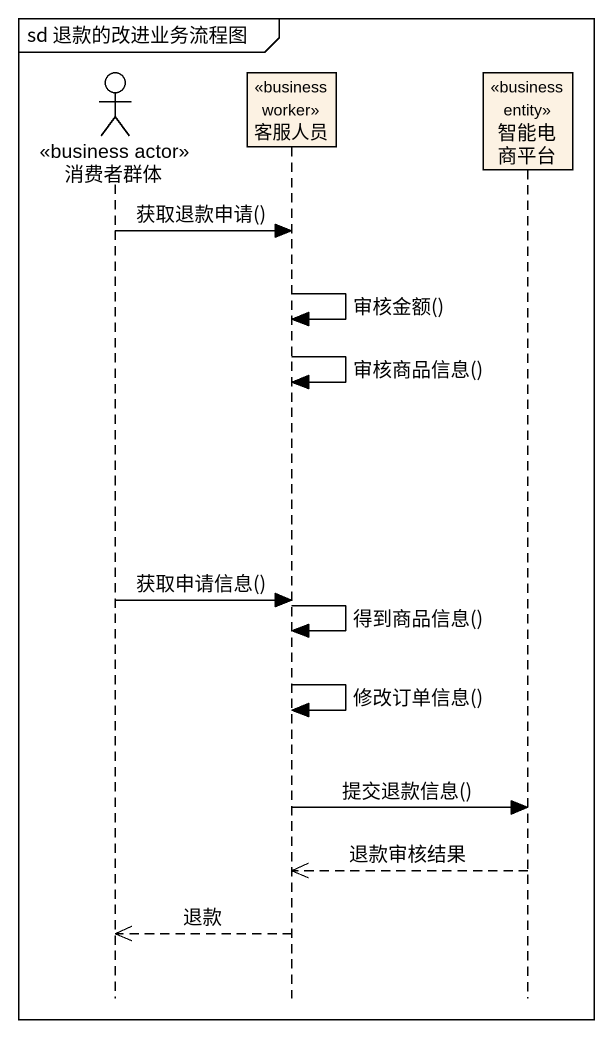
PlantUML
@startuml
mainframe sd 退款的改进业务流程图
hide footbox
actor 消费者群体 <<business actor>>
participant 客服人员 <<business worker>>
participant 智能电商平台 <<business entity>>

消费者群体 -> 客服人员 : 获取退款申请()
客服人员 -> 客服人员 : 审核金额()
客服人员 -> 客服人员 : 审核商品信息()
消费者群体 -> 客服人员 : 获取申请信息()
客服人员 -> 客服人员 : 得到商品信息()
客服人员 -> 客服人员 : 修改订单信息()
客服人员 -> 智能电商平台 : 提交退款信息()
智能电商平台 -->> 客服人员 : 退款审核结果
客服人员 -->> 消费者群体 : 退款
@enduml
